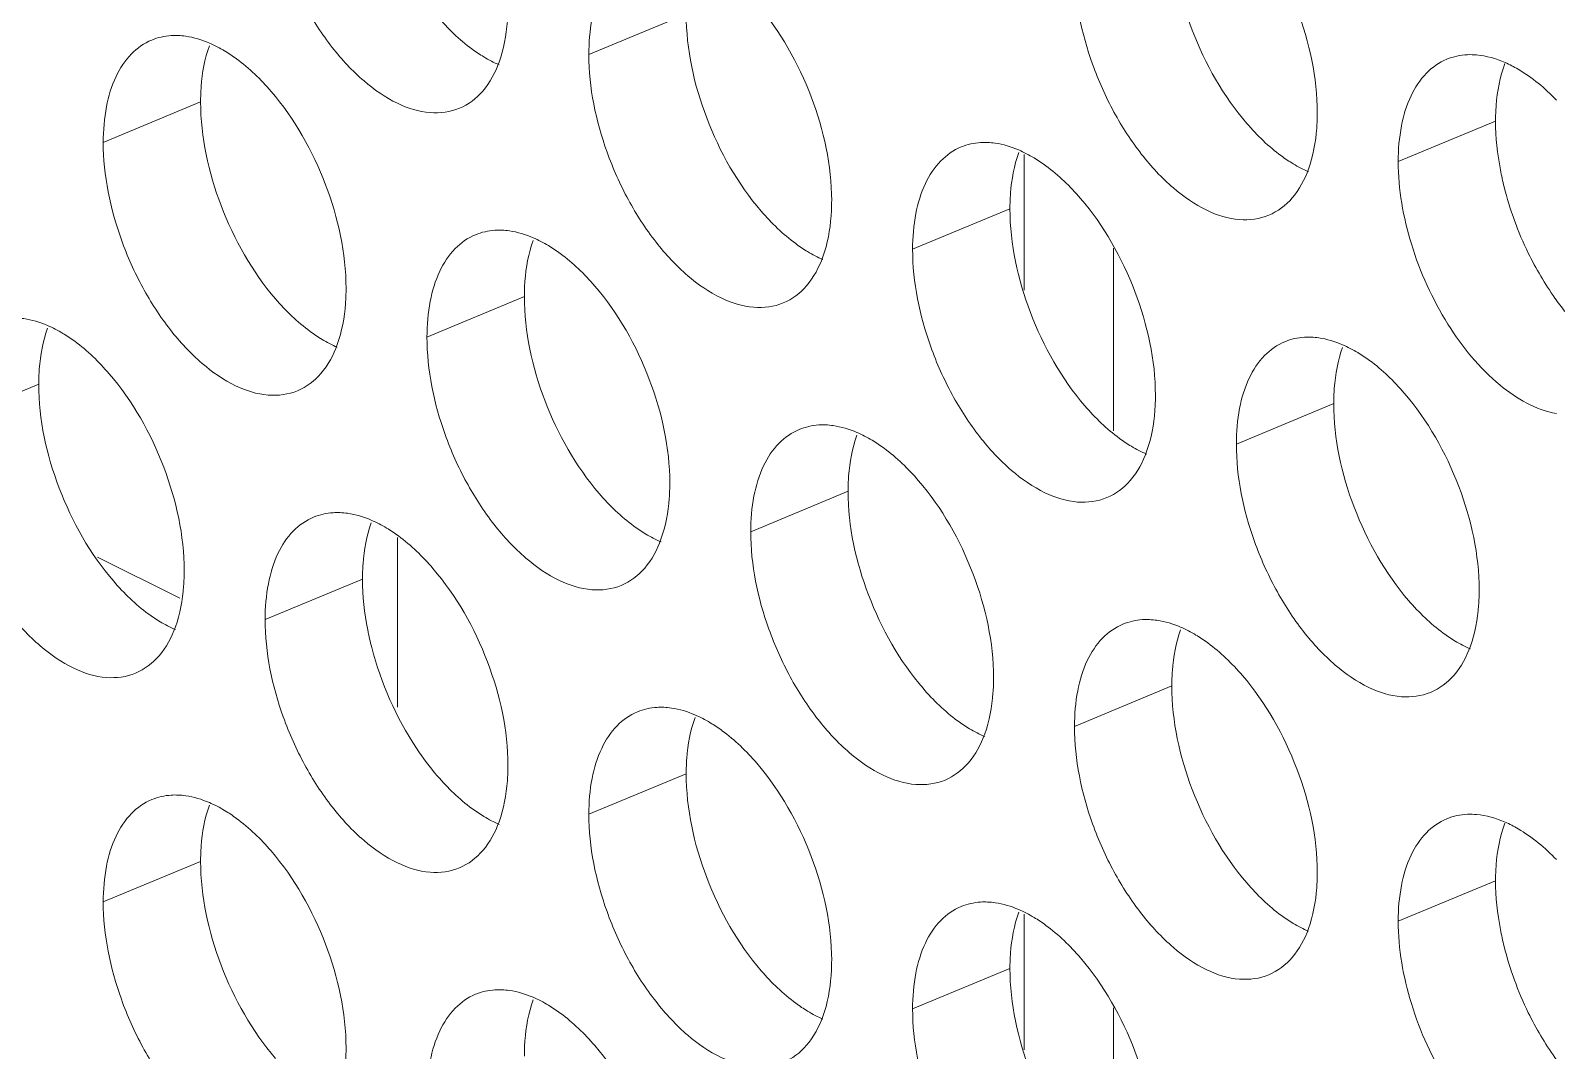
# Model space of a CAD drawing. Header units: millimetres. Extents: x 0 to 2524, y 0 to 1785.
# Drawn here: x 1798.88 to 1808.52, y 838.28 to 844.72 of the extents above; entities that cross this region are included whole.
import ezdxf

# ---------------------------------------------------------------- set-up
doc = ezdxf.new("R2010")
doc.units = ezdxf.units.MM
doc.header["$LTSCALE"] = 0.1
doc.layers.add('标注', color=251, linetype='Continuous', lineweight=9)

msp = doc.modelspace()

# ---------------------------------------------------------------- linework, layer by layer
at = {"layer": '标注'}
for p, q in [((1803.0187, 844.8284), (1802.4036, 844.5726)), ((1799.9502, 844.2739), (1799.3351, 844.0182)), ((1808.1329, 844.1524), (1807.5177, 843.8967)), ((1805.1539, 843.0834), (1805.1539, 843.9409)), ((1805.0644, 843.598), (1804.4492, 843.3423)), ((1805.7196, 843.3486), (1805.7196, 842.1949)), ((1801.9959, 843.0435), (1801.3807, 842.7878)), ((1798.9274, 842.4891), (1798.3122, 842.2334)), ((1807.1101, 842.3676), (1806.4949, 842.1119)), ((1804.0416, 841.8132), (1803.4264, 841.5575)), ((1801.1941, 840.4499), (1801.1941, 841.5207)), ((1799.8186, 841.1377), (1799.2993, 841.3973)), ((1800.9731, 841.2587), (1800.3579, 841.003)), ((1806.0873, 840.5828), (1805.4721, 840.3271)), ((1803.0187, 840.0284), (1802.4036, 839.7726)), ((1799.9502, 839.4739), (1799.3351, 839.2182)), ((1808.1329, 839.3524), (1807.5177, 839.0967)), ((1805.1539, 838.2834), (1805.1539, 839.1409)), ((1805.0644, 838.798), (1804.4492, 838.5423)), ((1805.7196, 838.5486), (1805.7196, 837.3949))]:
    msp.add_line(p, q, dxfattribs=at)
for centre in [(1810.2483, 844.252), (1810.2483, 839.452)]:
    msp.add_arc(centre, 2.1247, 194.02971, 206.07298, dxfattribs=at)
for points, knots in [([(1801.5856, 844.2336), (1801.5279, 844.2097), (1801.3891, 844.1917), (1801.1767, 844.2607), (1800.9665, 844.407), (1800.7695, 844.62), (1800.5983, 844.8852), (1800.4248, 845.2741), (1800.3579, 845.5943), (1800.3579, 845.803)], [0, 0, 0, 0, 0.08419, 0.180629, 0.294901, 0.426206, 0.569756, 0.71848, 1, 1, 1, 1]), ([(1806.5328, 845.4493), (1806.6812, 845.2767), (1806.9066, 844.8767), (1807.0063, 844.4269), (1807.0063, 844.2043)], [0, 0, 0, 0, 0.505546, 1, 1, 1, 1]), ([(1806.5608, 844.1379), (1806.4124, 844.3104), (1806.1869, 844.7104), (1806.0873, 845.1602), (1806.0873, 845.3828)], [0, 0, 0, 0, 0.505546, 1, 1, 1, 1]), ([(1802.4036, 844.5726), (1802.4036, 844.6483), (1802.415, 844.7908), (1802.4725, 844.9839), (1802.5696, 845.1343), (1802.6622, 845.1993), (1802.7101, 845.2193)], [0, 0, 0, 0, 0.300633, 0.564844, 0.793499, 1, 1, 1, 1]), ([(1806.6998, 843.5577), (1806.6421, 843.5338), (1806.5032, 843.5158), (1806.2909, 843.5847), (1806.0807, 843.7311), (1805.8837, 843.9441), (1805.7125, 844.2092), (1805.539, 844.5982), (1805.4721, 844.9184), (1805.4721, 845.1271)], [0, 0, 0, 0, 0.08419, 0.180629, 0.294901, 0.426206, 0.569756, 0.71848, 1, 1, 1, 1]), ([(1801.8921, 844.8802), (1801.8921, 844.8479), (1801.8879, 844.7279), (1801.8663, 844.6077), (1801.8365, 844.5251)], [0, 0, 0, 0, 0.269025, 1, 1, 1, 1]), ([(1803.4643, 844.8948), (1803.6127, 844.7222), (1803.8381, 844.3222), (1803.9378, 843.8725), (1803.9378, 843.6499)], [0, 0, 0, 0, 0.505546, 1, 1, 1, 1]), ([(1801.7402, 844.5581), (1801.7144, 844.5736), (1801.6063, 844.6464), (1801.5118, 844.738), (1801.4466, 844.8138)], [0, 0, 0, 0, 0.231736, 1, 1, 1, 1]), ([(1803.4923, 843.5834), (1803.3439, 843.756), (1803.1184, 844.156), (1803.0187, 844.6057), (1803.0187, 844.8284)], [0, 0, 0, 0, 0.505546, 1, 1, 1, 1]), ([(1799.3351, 844.0182), (1799.3351, 844.0938), (1799.3465, 844.2364), (1799.404, 844.4295), (1799.5011, 844.5799), (1799.5937, 844.6449), (1799.6416, 844.6648)], [0, 0, 0, 0, 0.300633, 0.564844, 0.793499, 1, 1, 1, 1]), ([(1799.6416, 844.6648), (1799.6805, 844.6809), (1799.7372, 844.6936), (1799.794, 844.6941), (1799.8086, 844.6935)], [0, 0, 0, 0, 0.741995, 1, 1, 1, 1]), ([(1799.8086, 844.6935), (1799.8246, 844.6929), (1799.8922, 844.6864), (1799.958, 844.6662), (1800.0056, 844.6458)], [0, 0, 0, 0, 0.236225, 1, 1, 1, 1]), ([(1799.9502, 844.2739), (1799.9502, 844.3062), (1799.9545, 844.4262), (1799.976, 844.5465), (1800.0059, 844.6291)], [0, 0, 0, 0, 0.269025, 1, 1, 1, 1]), ([(1800.1022, 844.596), (1800.128, 844.5805), (1800.2361, 844.5078), (1800.3306, 844.4161), (1800.3957, 844.3404)], [0, 0, 0, 0, 0.231736, 1, 1, 1, 1]), ([(1803.6312, 843.0033), (1803.5736, 842.9793), (1803.4347, 842.9614), (1803.2223, 843.0303), (1803.0122, 843.1766), (1802.8152, 843.3897), (1802.644, 843.6548), (1802.4705, 844.0437), (1802.4036, 844.3639), (1802.4036, 844.5726)], [0, 0, 0, 0, 0.08419, 0.180629, 0.294901, 0.426206, 0.569756, 0.71848, 1, 1, 1, 1]), ([(1807.956, 844.572), (1807.975, 844.5728), (1808.0563, 844.5706), (1808.1361, 844.5472), (1808.193, 844.5223)], [0, 0, 0, 0, 0.234203, 1, 1, 1, 1]), ([(1807.956, 844.572), (1807.975, 844.5728), (1808.0563, 844.5706), (1808.1361, 844.5472), (1808.193, 844.5223)], [0, 0, 0, 0, 0.234203, 1, 1, 1, 1]), ([(1801.8365, 844.5251), (1801.8127, 844.4594), (1801.7506, 844.3403), (1801.6421, 844.2571), (1801.5856, 844.2336)], [0, 0, 0, 0, 0.533077, 1, 1, 1, 1]), ([(1807.5177, 843.8967), (1807.5177, 843.9724), (1807.5292, 844.1149), (1807.5867, 844.308), (1807.6838, 844.4584), (1807.7763, 844.5234), (1807.8243, 844.5433)], [0, 0, 0, 0, 0.300719, 0.564842, 0.793477, 1, 1, 1, 1]), ([(1808.1329, 844.1524), (1808.1329, 844.1856), (1808.1374, 844.3084), (1808.16, 844.4316), (1808.1916, 844.5156)], [0, 0, 0, 0, 0.269773, 1, 1, 1, 1]), ([(1808.193, 844.5223), (1808.2211, 844.51), (1808.3408, 844.4482), (1808.4455, 844.3601), (1808.5177, 844.2855)], [0, 0, 0, 0, 0.228039, 1, 1, 1, 1]), ([(1800.4238, 843.029), (1800.2754, 843.2015), (1800.0499, 843.6015), (1799.9502, 844.0513), (1799.9502, 844.2739)], [0, 0, 0, 0, 0.505546, 1, 1, 1, 1]), ([(1800.3957, 844.3404), (1800.5442, 844.1678), (1800.7696, 843.7678), (1800.8693, 843.318), (1800.8693, 843.0954)], [0, 0, 0, 0, 0.505546, 1, 1, 1, 1]), ([(1807.0063, 844.2043), (1807.0063, 844.172), (1807.0021, 844.052), (1806.9805, 843.9317), (1806.9507, 843.8492)], [0, 0, 0, 0, 0.269025, 1, 1, 1, 1]), ([(1806.8544, 843.8822), (1806.8286, 843.8977), (1806.7205, 843.9704), (1806.626, 844.0621), (1806.5608, 844.1379)], [0, 0, 0, 0, 0.231736, 1, 1, 1, 1]), ([(1808.1869, 843.7369), (1808.1781, 843.7724), (1808.1482, 843.909), (1808.1329, 844.0491), (1808.1329, 844.1524)], [0, 0, 0, 0, 0.261145, 1, 1, 1, 1]), ([(1800.5627, 842.4488), (1800.5051, 842.4249), (1800.3662, 842.4069), (1800.1538, 842.4758), (1799.9437, 842.6222), (1799.7467, 842.8352), (1799.5755, 843.1003), (1799.402, 843.4893), (1799.3351, 843.8095), (1799.3351, 844.0182)], [0, 0, 0, 0, 0.08419, 0.180629, 0.294901, 0.426206, 0.569756, 0.71848, 1, 1, 1, 1]), ([(1804.4492, 843.3423), (1804.4492, 843.4179), (1804.4607, 843.5604), (1804.5182, 843.7536), (1804.6153, 843.904), (1804.7078, 843.969), (1804.7558, 843.9889)], [0, 0, 0, 0, 0.300633, 0.564844, 0.793499, 1, 1, 1, 1]), ([(1804.7558, 843.9889), (1804.7947, 844.005), (1804.8514, 844.0177), (1804.9082, 844.0182), (1804.9228, 844.0176)], [0, 0, 0, 0, 0.741995, 1, 1, 1, 1]), ([(1804.9228, 844.0176), (1804.9388, 844.0169), (1805.0064, 844.0105), (1805.0722, 843.9903), (1805.1198, 843.9699)], [0, 0, 0, 0, 0.236225, 1, 1, 1, 1]), ([(1805.0644, 843.598), (1805.0644, 843.6303), (1805.0687, 843.7503), (1805.0902, 843.8705), (1805.1201, 843.9531)], [0, 0, 0, 0, 0.269025, 1, 1, 1, 1]), ([(1805.2164, 843.9201), (1805.2422, 843.9046), (1805.3502, 843.8319), (1805.4448, 843.7402), (1805.5099, 843.6644)], [0, 0, 0, 0, 0.231736, 1, 1, 1, 1]), ([(1808.5177, 842.3051), (1808.3868, 842.3272), (1808.1128, 842.4884), (1807.8042, 842.8713), (1807.5822, 843.359), (1807.5177, 843.721), (1807.5177, 843.8967)], [0, 0, 0, 0, 0.200223, 0.454809, 0.735097, 1, 1, 1, 1]), ([(1806.9507, 843.8492), (1806.9269, 843.7835), (1806.8648, 843.6644), (1806.7563, 843.5812), (1806.6998, 843.5577)], [0, 0, 0, 0, 0.533077, 1, 1, 1, 1]), ([(1803.9378, 843.6499), (1803.9378, 843.6175), (1803.9336, 843.4976), (1803.912, 843.3773), (1803.8822, 843.2947)], [0, 0, 0, 0, 0.269025, 1, 1, 1, 1]), ([(1805.538, 842.353), (1805.3896, 842.5256), (1805.1641, 842.9256), (1805.0644, 843.3754), (1805.0644, 843.598)], [0, 0, 0, 0, 0.505546, 1, 1, 1, 1]), ([(1805.5099, 843.6644), (1805.6583, 843.4919), (1805.8838, 843.0919), (1805.9835, 842.6421), (1805.9835, 842.4195)], [0, 0, 0, 0, 0.505546, 1, 1, 1, 1]), ([(1803.7859, 843.3277), (1803.76, 843.3433), (1803.652, 843.416), (1803.5575, 843.5076), (1803.4923, 843.5834)], [0, 0, 0, 0, 0.231736, 1, 1, 1, 1]), ([(1801.3807, 842.7878), (1801.3807, 842.8634), (1801.3922, 843.006), (1801.4496, 843.1991), (1801.5468, 843.3495), (1801.6393, 843.4145), (1801.6873, 843.4344)], [0, 0, 0, 0, 0.300633, 0.564844, 0.793499, 1, 1, 1, 1]), ([(1801.6873, 843.4344), (1801.7262, 843.4506), (1801.7829, 843.4632), (1801.8397, 843.4637), (1801.8543, 843.4631)], [0, 0, 0, 0, 0.741995, 1, 1, 1, 1]), ([(1801.8543, 843.4631), (1801.8703, 843.4625), (1801.9378, 843.4561), (1802.0037, 843.4359), (1802.0512, 843.4155)], [0, 0, 0, 0, 0.236225, 1, 1, 1, 1]), ([(1801.9959, 843.0435), (1801.9959, 843.0759), (1802.0002, 843.1958), (1802.0217, 843.3161), (1802.0516, 843.3987)], [0, 0, 0, 0, 0.269025, 1, 1, 1, 1]), ([(1802.1479, 843.3657), (1802.1737, 843.3501), (1802.2817, 843.2774), (1802.3763, 843.1858), (1802.4414, 843.11)], [0, 0, 0, 0, 0.231736, 1, 1, 1, 1]), ([(1805.6769, 841.7729), (1805.6193, 841.749), (1805.4804, 841.731), (1805.268, 841.7999), (1805.0579, 841.9462), (1804.8609, 842.1593), (1804.6897, 842.4244), (1804.5162, 842.8134), (1804.4492, 843.1336), (1804.4492, 843.3423)], [0, 0, 0, 0, 0.08419, 0.180629, 0.294901, 0.426206, 0.569756, 0.71848, 1, 1, 1, 1]), ([(1808.5712, 842.9499), (1808.5492, 842.9773), (1808.4618, 843.0933), (1808.388, 843.2193), (1808.3398, 843.3182)], [0, 0, 0, 0, 0.242274, 1, 1, 1, 1]), ([(1803.8822, 843.2947), (1803.8584, 843.229), (1803.7963, 843.1099), (1803.6878, 843.0267), (1803.6312, 843.0033)], [0, 0, 0, 0, 0.533077, 1, 1, 1, 1]), ([(1800.7174, 842.7733), (1800.6915, 842.7888), (1800.5835, 842.8615), (1800.489, 842.9532), (1800.4238, 843.029)], [0, 0, 0, 0, 0.231736, 1, 1, 1, 1]), ([(1800.8693, 843.0954), (1800.8693, 843.0631), (1800.865, 842.9431), (1800.8435, 842.8229), (1800.8136, 842.7403)], [0, 0, 0, 0, 0.269025, 1, 1, 1, 1]), ([(1802.4695, 841.7986), (1802.3211, 841.9712), (1802.0956, 842.3712), (1801.9959, 842.8209), (1801.9959, 843.0435)], [0, 0, 0, 0, 0.505546, 1, 1, 1, 1]), ([(1802.4414, 843.11), (1802.5898, 842.9374), (1802.8153, 842.5374), (1802.915, 842.0877), (1802.915, 841.865)], [0, 0, 0, 0, 0.505546, 1, 1, 1, 1]), ([(1798.7858, 842.9087), (1798.8018, 842.908), (1798.8693, 842.9016), (1798.9352, 842.8814), (1798.9827, 842.861)], [0, 0, 0, 0, 0.236225, 1, 1, 1, 1]), ([(1798.9274, 842.4891), (1798.9274, 842.5214), (1798.9317, 842.6414), (1798.9532, 842.7617), (1798.9831, 842.8442)], [0, 0, 0, 0, 0.269025, 1, 1, 1, 1]), ([(1799.0793, 842.8112), (1799.1052, 842.7957), (1799.2132, 842.723), (1799.3077, 842.6313), (1799.3729, 842.5555)], [0, 0, 0, 0, 0.231736, 1, 1, 1, 1]), ([(1800.8136, 842.7403), (1800.7899, 842.6746), (1800.7278, 842.5555), (1800.6193, 842.4723), (1800.5627, 842.4488)], [0, 0, 0, 0, 0.533077, 1, 1, 1, 1]), ([(1802.6084, 841.2184), (1802.5508, 841.1945), (1802.4119, 841.1766), (1802.1995, 841.2455), (1801.9894, 841.3918), (1801.7924, 841.6049), (1801.6212, 841.87), (1801.4477, 842.2589), (1801.3807, 842.5791), (1801.3807, 842.7878)], [0, 0, 0, 0, 0.08419, 0.180629, 0.294901, 0.426206, 0.569756, 0.71848, 1, 1, 1, 1]), ([(1806.4949, 842.1119), (1806.4949, 842.1875), (1806.5064, 842.3301), (1806.5638, 842.5232), (1806.661, 842.6736), (1806.7535, 842.7386), (1806.8015, 842.7585)], [0, 0, 0, 0, 0.300633, 0.564844, 0.793499, 1, 1, 1, 1]), ([(1806.8015, 842.7585), (1806.8404, 842.7746), (1806.8971, 842.7873), (1806.9538, 842.7878), (1806.9685, 842.7872)], [0, 0, 0, 0, 0.741995, 1, 1, 1, 1]), ([(1806.9685, 842.7872), (1806.9845, 842.7866), (1807.052, 842.7802), (1807.1179, 842.7599), (1807.1654, 842.7395)], [0, 0, 0, 0, 0.236225, 1, 1, 1, 1]), ([(1807.1101, 842.3676), (1807.1101, 842.3999), (1807.1144, 842.5199), (1807.1359, 842.6402), (1807.1658, 842.7228)], [0, 0, 0, 0, 0.269025, 1, 1, 1, 1]), ([(1807.262, 842.6897), (1807.2879, 842.6742), (1807.3959, 842.6015), (1807.4904, 842.5098), (1807.5556, 842.4341)], [0, 0, 0, 0, 0.231736, 1, 1, 1, 1]), ([(1799.3729, 842.5555), (1799.5213, 842.383), (1799.7468, 841.983), (1799.8465, 841.5332), (1799.8465, 841.3106)], [0, 0, 0, 0, 0.505546, 1, 1, 1, 1]), ([(1799.401, 841.2441), (1799.2525, 841.4167), (1799.0271, 841.8167), (1798.9274, 842.2665), (1798.9274, 842.4891)], [0, 0, 0, 0, 0.505546, 1, 1, 1, 1]), ([(1805.8315, 842.0974), (1805.8057, 842.1129), (1805.6977, 842.1856), (1805.6031, 842.2773), (1805.538, 842.353)], [0, 0, 0, 0, 0.231736, 1, 1, 1, 1]), ([(1805.9835, 842.4195), (1805.9835, 842.3872), (1805.9792, 842.2672), (1805.9577, 842.1469), (1805.9278, 842.0643)], [0, 0, 0, 0, 0.269025, 1, 1, 1, 1]), ([(1807.5837, 841.1227), (1807.4352, 841.2952), (1807.2098, 841.6952), (1807.1101, 842.145), (1807.1101, 842.3676)], [0, 0, 0, 0, 0.505546, 1, 1, 1, 1]), ([(1807.5556, 842.4341), (1807.704, 842.2615), (1807.9295, 841.8615), (1808.0292, 841.4117), (1808.0292, 841.1891)], [0, 0, 0, 0, 0.505546, 1, 1, 1, 1]), ([(1799.5399, 840.664), (1799.4823, 840.6401), (1799.3434, 840.6221), (1799.131, 840.691), (1798.9209, 840.8373), (1798.7238, 841.0504), (1798.5527, 841.3155), (1798.3792, 841.7045), (1798.3122, 842.0247), (1798.3122, 842.2334)], [0, 0, 0, 0, 0.08419, 0.180629, 0.294901, 0.426206, 0.569756, 0.71848, 1, 1, 1, 1]), ([(1803.4264, 841.5575), (1803.4264, 841.6331), (1803.4379, 841.7756), (1803.4953, 841.9688), (1803.5925, 842.1191), (1803.685, 842.1842), (1803.733, 842.2041)], [0, 0, 0, 0, 0.300633, 0.564844, 0.793499, 1, 1, 1, 1]), ([(1803.733, 842.2041), (1803.7718, 842.2202), (1803.8286, 842.2328), (1803.8853, 842.2333), (1803.9, 842.2328)], [0, 0, 0, 0, 0.741995, 1, 1, 1, 1]), ([(1803.9, 842.2328), (1803.916, 842.2321), (1803.9835, 842.2257), (1804.0494, 842.2055), (1804.0969, 842.1851)], [0, 0, 0, 0, 0.236225, 1, 1, 1, 1]), ([(1804.0416, 841.8132), (1804.0416, 841.8455), (1804.0458, 841.9655), (1804.0674, 842.0857), (1804.0972, 842.1683)], [0, 0, 0, 0, 0.269025, 1, 1, 1, 1]), ([(1804.1935, 842.1353), (1804.2194, 842.1198), (1804.3274, 842.047), (1804.4219, 841.9554), (1804.4871, 841.8796)], [0, 0, 0, 0, 0.231736, 1, 1, 1, 1]), ([(1805.9278, 842.0643), (1805.9041, 841.9986), (1805.842, 841.8796), (1805.7334, 841.7963), (1805.6769, 841.7729)], [0, 0, 0, 0, 0.533077, 1, 1, 1, 1]), ([(1807.7226, 840.5425), (1807.6649, 840.5186), (1807.5261, 840.5006), (1807.3137, 840.5695), (1807.1035, 840.7159), (1806.9065, 840.9289), (1806.7354, 841.194), (1806.5619, 841.583), (1806.4949, 841.9032), (1806.4949, 842.1119)], [0, 0, 0, 0, 0.08419, 0.180629, 0.294901, 0.426206, 0.569756, 0.71848, 1, 1, 1, 1]), ([(1802.915, 841.865), (1802.915, 841.8327), (1802.9107, 841.7127), (1802.8892, 841.5925), (1802.8593, 841.5099)], [0, 0, 0, 0, 0.269025, 1, 1, 1, 1]), ([(1804.4871, 841.8796), (1804.6355, 841.7071), (1804.861, 841.3071), (1804.9607, 840.8573), (1804.9607, 840.6347)], [0, 0, 0, 0, 0.505546, 1, 1, 1, 1]), ([(1802.763, 841.5429), (1802.7372, 841.5585), (1802.6292, 841.6312), (1802.5346, 841.7228), (1802.4695, 841.7986)], [0, 0, 0, 0, 0.231736, 1, 1, 1, 1]), ([(1804.5151, 840.5682), (1804.3667, 840.7408), (1804.1413, 841.1408), (1804.0416, 841.5905), (1804.0416, 841.8132)], [0, 0, 0, 0, 0.505546, 1, 1, 1, 1]), ([(1800.6645, 841.6496), (1800.7033, 841.6658), (1800.7601, 841.6784), (1800.8168, 841.6789), (1800.8315, 841.6783)], [0, 0, 0, 0, 0.741995, 1, 1, 1, 1]), ([(1800.8315, 841.6783), (1800.8474, 841.6777), (1800.915, 841.6713), (1800.9808, 841.651), (1801.0284, 841.6306)], [0, 0, 0, 0, 0.236225, 1, 1, 1, 1]), ([(1800.3579, 841.003), (1800.3579, 841.0786), (1800.3694, 841.2212), (1800.4268, 841.4143), (1800.524, 841.5647), (1800.6165, 841.6297), (1800.6645, 841.6496)], [0, 0, 0, 0, 0.300633, 0.564844, 0.793499, 1, 1, 1, 1]), ([(1800.9731, 841.2587), (1800.9731, 841.291), (1800.9773, 841.411), (1800.9989, 841.5313), (1801.0287, 841.6139)], [0, 0, 0, 0, 0.269025, 1, 1, 1, 1]), ([(1801.125, 841.5809), (1801.1508, 841.5653), (1801.2589, 841.4926), (1801.3534, 841.4009), (1801.4186, 841.3252)], [0, 0, 0, 0, 0.231736, 1, 1, 1, 1]), ([(1802.8593, 841.5099), (1802.8356, 841.4442), (1802.7735, 841.3251), (1802.6649, 841.2419), (1802.6084, 841.2184)], [0, 0, 0, 0, 0.533077, 1, 1, 1, 1]), ([(1804.6541, 839.9881), (1804.5964, 839.9642), (1804.4576, 839.9462), (1804.2452, 840.0151), (1804.035, 840.1614), (1803.838, 840.3745), (1803.6669, 840.6396), (1803.4934, 841.0286), (1803.4264, 841.3488), (1803.4264, 841.5575)], [0, 0, 0, 0, 0.08419, 0.180629, 0.294901, 0.426206, 0.569756, 0.71848, 1, 1, 1, 1]), ([(1799.8465, 841.3106), (1799.8465, 841.2783), (1799.8422, 841.1583), (1799.8207, 841.038), (1799.7908, 840.9555)], [0, 0, 0, 0, 0.269025, 1, 1, 1, 1]), ([(1801.4186, 841.3252), (1801.567, 841.1526), (1801.7925, 840.7526), (1801.8921, 840.3029), (1801.8921, 840.0802)], [0, 0, 0, 0, 0.505546, 1, 1, 1, 1]), ([(1799.6945, 840.9885), (1799.6687, 841.004), (1799.5606, 841.0767), (1799.4661, 841.1684), (1799.401, 841.2441)], [0, 0, 0, 0, 0.231736, 1, 1, 1, 1]), ([(1801.0315, 840.8259), (1801.022, 840.8628), (1800.9896, 841.0049), (1800.9731, 841.151), (1800.9731, 841.2587)], [0, 0, 0, 0, 0.261395, 1, 1, 1, 1]), ([(1808.0292, 841.1891), (1808.0292, 841.1568), (1808.0249, 841.0368), (1808.0034, 840.9166), (1807.9735, 840.834)], [0, 0, 0, 0, 0.269025, 1, 1, 1, 1]), ([(1807.8772, 840.867), (1807.8514, 840.8825), (1807.7433, 840.9553), (1807.6488, 841.0469), (1807.5837, 841.1227)], [0, 0, 0, 0, 0.231736, 1, 1, 1, 1]), ([(1801.5856, 839.4336), (1801.5279, 839.4097), (1801.3891, 839.3917), (1801.1767, 839.4607), (1800.9665, 839.607), (1800.7695, 839.82), (1800.5983, 840.0852), (1800.4248, 840.4741), (1800.3579, 840.7943), (1800.3579, 841.003)], [0, 0, 0, 0, 0.08419, 0.180629, 0.294901, 0.426206, 0.569756, 0.71848, 1, 1, 1, 1]), ([(1805.7786, 840.9737), (1805.8175, 840.9898), (1805.8743, 841.0025), (1805.931, 841.003), (1805.9456, 841.0024)], [0, 0, 0, 0, 0.741995, 1, 1, 1, 1]), ([(1805.9456, 841.0024), (1805.9616, 841.0017), (1806.0292, 840.9953), (1806.095, 840.9751), (1806.1426, 840.9547)], [0, 0, 0, 0, 0.236225, 1, 1, 1, 1]), ([(1799.7908, 840.9555), (1799.7671, 840.8897), (1799.705, 840.7707), (1799.5964, 840.6874), (1799.5399, 840.664)], [0, 0, 0, 0, 0.533077, 1, 1, 1, 1]), ([(1805.4721, 840.3271), (1805.4721, 840.4027), (1805.4835, 840.5453), (1805.541, 840.7384), (1805.6381, 840.8888), (1805.7307, 840.9538), (1805.7786, 840.9737)], [0, 0, 0, 0, 0.300633, 0.564844, 0.793499, 1, 1, 1, 1]), ([(1806.0873, 840.5828), (1806.0873, 840.6151), (1806.0915, 840.7351), (1806.1131, 840.8554), (1806.1429, 840.9379)], [0, 0, 0, 0, 0.269025, 1, 1, 1, 1]), ([(1806.2392, 840.9049), (1806.265, 840.8894), (1806.3731, 840.8167), (1806.4676, 840.725), (1806.5328, 840.6493)], [0, 0, 0, 0, 0.231736, 1, 1, 1, 1]), ([(1801.4466, 840.0138), (1801.3988, 840.0694), (1801.2157, 840.3145), (1801.0894, 840.6012), (1801.0315, 840.8259)], [0, 0, 0, 0, 0.24034, 1, 1, 1, 1]), ([(1807.9735, 840.834), (1807.9497, 840.7683), (1807.8877, 840.6492), (1807.7791, 840.566), (1807.7226, 840.5425)], [0, 0, 0, 0, 0.533077, 1, 1, 1, 1]), ([(1804.9607, 840.6347), (1804.9607, 840.6024), (1804.9564, 840.4824), (1804.9348, 840.3621), (1804.905, 840.2795)], [0, 0, 0, 0, 0.269025, 1, 1, 1, 1]), ([(1806.5328, 840.6493), (1806.6812, 840.4767), (1806.9066, 840.0767), (1807.0063, 839.6269), (1807.0063, 839.4043)], [0, 0, 0, 0, 0.505546, 1, 1, 1, 1]), ([(1804.8087, 840.3125), (1804.7829, 840.3281), (1804.6748, 840.4008), (1804.5803, 840.4925), (1804.5151, 840.5682)], [0, 0, 0, 0, 0.231736, 1, 1, 1, 1]), ([(1806.5608, 839.3379), (1806.4124, 839.5104), (1806.1869, 839.9104), (1806.0873, 840.3602), (1806.0873, 840.5828)], [0, 0, 0, 0, 0.505546, 1, 1, 1, 1]), ([(1802.4036, 839.7726), (1802.4036, 839.8483), (1802.415, 839.9908), (1802.4725, 840.1839), (1802.5696, 840.3343), (1802.6622, 840.3993), (1802.7101, 840.4193)], [0, 0, 0, 0, 0.300633, 0.564844, 0.793499, 1, 1, 1, 1]), ([(1802.7101, 840.4193), (1802.749, 840.4354), (1802.8058, 840.448), (1802.8625, 840.4485), (1802.8771, 840.4479)], [0, 0, 0, 0, 0.741995, 1, 1, 1, 1]), ([(1802.8771, 840.4479), (1802.8931, 840.4473), (1802.9607, 840.4409), (1803.0265, 840.4207), (1803.0741, 840.4003)], [0, 0, 0, 0, 0.236225, 1, 1, 1, 1]), ([(1803.0187, 840.0284), (1803.0187, 840.0607), (1803.023, 840.1807), (1803.0446, 840.3009), (1803.0744, 840.3835)], [0, 0, 0, 0, 0.269025, 1, 1, 1, 1]), ([(1803.1707, 840.3505), (1803.1965, 840.3349), (1803.3046, 840.2622), (1803.3991, 840.1706), (1803.4643, 840.0948)], [0, 0, 0, 0, 0.231736, 1, 1, 1, 1]), ([(1806.6998, 838.7577), (1806.6421, 838.7338), (1806.5032, 838.7158), (1806.2909, 838.7847), (1806.0807, 838.9311), (1805.8837, 839.1441), (1805.7125, 839.4092), (1805.539, 839.7982), (1805.4721, 840.1184), (1805.4721, 840.3271)], [0, 0, 0, 0, 0.08419, 0.180629, 0.294901, 0.426206, 0.569756, 0.71848, 1, 1, 1, 1]), ([(1804.905, 840.2795), (1804.8812, 840.2138), (1804.8191, 840.0947), (1804.7106, 840.0115), (1804.6541, 839.9881)], [0, 0, 0, 0, 0.533077, 1, 1, 1, 1]), ([(1801.8921, 840.0802), (1801.8921, 840.0479), (1801.8879, 839.9279), (1801.8663, 839.8077), (1801.8365, 839.7251)], [0, 0, 0, 0, 0.269025, 1, 1, 1, 1]), ([(1803.4923, 838.7834), (1803.3439, 838.956), (1803.1184, 839.356), (1803.0187, 839.8057), (1803.0187, 840.0284)], [0, 0, 0, 0, 0.505546, 1, 1, 1, 1]), ([(1803.4643, 840.0948), (1803.6127, 839.9222), (1803.8381, 839.5222), (1803.9378, 839.0725), (1803.9378, 838.8499)], [0, 0, 0, 0, 0.505546, 1, 1, 1, 1]), ([(1801.7402, 839.7581), (1801.7144, 839.7736), (1801.6063, 839.8464), (1801.5118, 839.938), (1801.4466, 840.0138)], [0, 0, 0, 0, 0.231736, 1, 1, 1, 1]), ([(1799.3351, 839.2182), (1799.3351, 839.2938), (1799.3465, 839.4364), (1799.404, 839.6295), (1799.5011, 839.7799), (1799.5937, 839.8449), (1799.6416, 839.8648)], [0, 0, 0, 0, 0.300633, 0.564844, 0.793499, 1, 1, 1, 1]), ([(1799.6416, 839.8648), (1799.6805, 839.8809), (1799.7372, 839.8936), (1799.794, 839.8941), (1799.8086, 839.8935)], [0, 0, 0, 0, 0.741995, 1, 1, 1, 1]), ([(1799.8086, 839.8935), (1799.8246, 839.8929), (1799.8922, 839.8864), (1799.958, 839.8662), (1800.0056, 839.8458)], [0, 0, 0, 0, 0.236225, 1, 1, 1, 1]), ([(1799.9502, 839.4739), (1799.9502, 839.5062), (1799.9545, 839.6262), (1799.976, 839.7465), (1800.0059, 839.8291)], [0, 0, 0, 0, 0.269025, 1, 1, 1, 1]), ([(1800.1022, 839.796), (1800.128, 839.7805), (1800.2361, 839.7078), (1800.3306, 839.6161), (1800.3957, 839.5404)], [0, 0, 0, 0, 0.231736, 1, 1, 1, 1]), ([(1803.6312, 838.2033), (1803.5736, 838.1793), (1803.4347, 838.1614), (1803.2223, 838.2303), (1803.0122, 838.3766), (1802.8152, 838.5897), (1802.644, 838.8548), (1802.4705, 839.2437), (1802.4036, 839.5639), (1802.4036, 839.7726)], [0, 0, 0, 0, 0.08419, 0.180629, 0.294901, 0.426206, 0.569756, 0.71848, 1, 1, 1, 1]), ([(1807.5177, 839.0967), (1807.5177, 839.1724), (1807.5292, 839.3149), (1807.5867, 839.508), (1807.6838, 839.6584), (1807.7763, 839.7234), (1807.8243, 839.7433)], [0, 0, 0, 0, 0.300719, 0.564842, 0.793477, 1, 1, 1, 1]), ([(1807.956, 839.772), (1807.975, 839.7728), (1808.0563, 839.7706), (1808.1361, 839.7472), (1808.193, 839.7223)], [0, 0, 0, 0, 0.234203, 1, 1, 1, 1]), ([(1807.956, 839.772), (1807.975, 839.7728), (1808.0563, 839.7706), (1808.1361, 839.7472), (1808.193, 839.7223)], [0, 0, 0, 0, 0.234203, 1, 1, 1, 1]), ([(1801.8365, 839.7251), (1801.8127, 839.6594), (1801.7506, 839.5403), (1801.6421, 839.4571), (1801.5856, 839.4336)], [0, 0, 0, 0, 0.533077, 1, 1, 1, 1]), ([(1808.1329, 839.3524), (1808.1329, 839.3856), (1808.1374, 839.5084), (1808.16, 839.6316), (1808.1916, 839.7156)], [0, 0, 0, 0, 0.269773, 1, 1, 1, 1]), ([(1808.193, 839.7223), (1808.2211, 839.71), (1808.3408, 839.6482), (1808.4455, 839.5601), (1808.5177, 839.4855)], [0, 0, 0, 0, 0.228039, 1, 1, 1, 1]), ([(1800.4238, 838.229), (1800.2754, 838.4015), (1800.0499, 838.8015), (1799.9502, 839.2513), (1799.9502, 839.4739)], [0, 0, 0, 0, 0.505546, 1, 1, 1, 1]), ([(1800.3957, 839.5404), (1800.5442, 839.3678), (1800.7696, 838.9678), (1800.8693, 838.518), (1800.8693, 838.2954)], [0, 0, 0, 0, 0.505546, 1, 1, 1, 1]), ([(1807.0063, 839.4043), (1807.0063, 839.372), (1807.0021, 839.252), (1806.9805, 839.1317), (1806.9507, 839.0492)], [0, 0, 0, 0, 0.269025, 1, 1, 1, 1]), ([(1808.1869, 838.9369), (1808.1781, 838.9724), (1808.1482, 839.109), (1808.1329, 839.2491), (1808.1329, 839.3524)], [0, 0, 0, 0, 0.261145, 1, 1, 1, 1]), ([(1806.8544, 839.0822), (1806.8286, 839.0977), (1806.7205, 839.1704), (1806.626, 839.2621), (1806.5608, 839.3379)], [0, 0, 0, 0, 0.231736, 1, 1, 1, 1]), ([(1800.5627, 837.6488), (1800.5051, 837.6249), (1800.3662, 837.6069), (1800.1538, 837.6758), (1799.9437, 837.8222), (1799.7467, 838.0352), (1799.5755, 838.3003), (1799.402, 838.6893), (1799.3351, 839.0095), (1799.3351, 839.2182)], [0, 0, 0, 0, 0.08419, 0.180629, 0.294901, 0.426206, 0.569756, 0.71848, 1, 1, 1, 1]), ([(1804.4492, 838.5423), (1804.4492, 838.6179), (1804.4607, 838.7604), (1804.5182, 838.9536), (1804.6153, 839.104), (1804.7078, 839.169), (1804.7558, 839.1889)], [0, 0, 0, 0, 0.300633, 0.564844, 0.793499, 1, 1, 1, 1]), ([(1804.7558, 839.1889), (1804.7947, 839.205), (1804.8514, 839.2177), (1804.9082, 839.2182), (1804.9228, 839.2176)], [0, 0, 0, 0, 0.741995, 1, 1, 1, 1]), ([(1804.9228, 839.2176), (1804.9388, 839.2169), (1805.0064, 839.2105), (1805.0722, 839.1903), (1805.1198, 839.1699)], [0, 0, 0, 0, 0.236225, 1, 1, 1, 1]), ([(1805.0644, 838.798), (1805.0644, 838.8303), (1805.0687, 838.9503), (1805.0902, 839.0705), (1805.1201, 839.1531)], [0, 0, 0, 0, 0.269025, 1, 1, 1, 1]), ([(1805.2164, 839.1201), (1805.2422, 839.1046), (1805.3502, 839.0319), (1805.4448, 838.9402), (1805.5099, 838.8644)], [0, 0, 0, 0, 0.231736, 1, 1, 1, 1]), ([(1808.5177, 837.5051), (1808.3868, 837.5272), (1808.1128, 837.6884), (1807.8042, 838.0713), (1807.5822, 838.559), (1807.5177, 838.921), (1807.5177, 839.0967)], [0, 0, 0, 0, 0.200223, 0.454809, 0.735097, 1, 1, 1, 1]), ([(1806.9507, 839.0492), (1806.9269, 838.9835), (1806.8648, 838.8644), (1806.7563, 838.7812), (1806.6998, 838.7577)], [0, 0, 0, 0, 0.533077, 1, 1, 1, 1]), ([(1803.7859, 838.5277), (1803.76, 838.5433), (1803.652, 838.616), (1803.5575, 838.7076), (1803.4923, 838.7834)], [0, 0, 0, 0, 0.231736, 1, 1, 1, 1]), ([(1803.9378, 838.8499), (1803.9378, 838.8175), (1803.9336, 838.6976), (1803.912, 838.5773), (1803.8822, 838.4947)], [0, 0, 0, 0, 0.269025, 1, 1, 1, 1]), ([(1805.538, 837.553), (1805.3896, 837.7256), (1805.1641, 838.1256), (1805.0644, 838.5754), (1805.0644, 838.798)], [0, 0, 0, 0, 0.505546, 1, 1, 1, 1]), ([(1805.5099, 838.8644), (1805.6583, 838.6919), (1805.8838, 838.2919), (1805.9835, 837.8421), (1805.9835, 837.6195)], [0, 0, 0, 0, 0.505546, 1, 1, 1, 1]), ([(1801.3807, 837.9878), (1801.3807, 838.0634), (1801.3922, 838.206), (1801.4496, 838.3991), (1801.5468, 838.5495), (1801.6393, 838.6145), (1801.6873, 838.6344)], [0, 0, 0, 0, 0.300633, 0.564844, 0.793499, 1, 1, 1, 1]), ([(1801.6873, 838.6344), (1801.7262, 838.6506), (1801.7829, 838.6632), (1801.8397, 838.6637), (1801.8543, 838.6631)], [0, 0, 0, 0, 0.741995, 1, 1, 1, 1]), ([(1801.8543, 838.6631), (1801.8703, 838.6625), (1801.9378, 838.6561), (1802.0037, 838.6359), (1802.0512, 838.6155)], [0, 0, 0, 0, 0.236225, 1, 1, 1, 1]), ([(1801.9959, 838.2435), (1801.9959, 838.2759), (1802.0002, 838.3958), (1802.0217, 838.5161), (1802.0516, 838.5987)], [0, 0, 0, 0, 0.269025, 1, 1, 1, 1]), ([(1802.1479, 838.5657), (1802.1737, 838.5501), (1802.2817, 838.4774), (1802.3763, 838.3858), (1802.4414, 838.31)], [0, 0, 0, 0, 0.231736, 1, 1, 1, 1]), ([(1803.8822, 838.4947), (1803.8584, 838.429), (1803.7963, 838.3099), (1803.6878, 838.2267), (1803.6312, 838.2033)], [0, 0, 0, 0, 0.533077, 1, 1, 1, 1]), ([(1805.6769, 836.9729), (1805.6193, 836.949), (1805.4804, 836.931), (1805.268, 836.9999), (1805.0579, 837.1462), (1804.8609, 837.3593), (1804.6897, 837.6244), (1804.5162, 838.0134), (1804.4492, 838.3336), (1804.4492, 838.5423)], [0, 0, 0, 0, 0.08419, 0.180629, 0.294901, 0.426206, 0.569756, 0.71848, 1, 1, 1, 1]), ([(1808.5712, 838.1499), (1808.5492, 838.1773), (1808.4618, 838.2933), (1808.388, 838.4193), (1808.3398, 838.5182)], [0, 0, 0, 0, 0.242274, 1, 1, 1, 1]), ([(1800.8693, 838.2954), (1800.8693, 838.2631), (1800.865, 838.1431), (1800.8435, 838.0229), (1800.8136, 837.9403)], [0, 0, 0, 0, 0.269025, 1, 1, 1, 1]), ([(1802.4414, 838.31), (1802.5898, 838.1374), (1802.8153, 837.7374), (1802.915, 837.2877), (1802.915, 837.065)], [0, 0, 0, 0, 0.505546, 1, 1, 1, 1])]:
    msp.add_open_spline(points, degree=3, knots=knots, dxfattribs=at)
for points in [[(1800.0056, 844.6458), (1800.0389, 844.6315), (1800.0711, 844.6147), (1800.1022, 844.596)], [(1807.8243, 844.5433), (1807.8658, 844.5606), (1807.9111, 844.5702), (1807.956, 844.572)], [(1807.8243, 844.5433), (1807.8658, 844.5606), (1807.9111, 844.5702), (1807.956, 844.572)], [(1801.8368, 844.5083), (1801.8035, 844.5226), (1801.7712, 844.5394), (1801.7402, 844.5581)], [(1805.1198, 843.9699), (1805.153, 843.9556), (1805.1853, 843.9388), (1805.2164, 843.9201)], [(1806.951, 843.8324), (1806.9177, 843.8467), (1806.8854, 843.8635), (1806.8544, 843.8822)], [(1802.0512, 843.4155), (1802.0845, 843.4012), (1802.1168, 843.3843), (1802.1479, 843.3657)], [(1803.8825, 843.2779), (1803.8492, 843.2922), (1803.8169, 843.3091), (1803.7859, 843.3277)], [(1798.9827, 842.861), (1799.016, 842.8467), (1799.0483, 842.8299), (1799.0793, 842.8112)], [(1800.814, 842.7235), (1800.7807, 842.7378), (1800.7484, 842.7546), (1800.7174, 842.7733)], [(1807.1654, 842.7395), (1807.1987, 842.7252), (1807.231, 842.7084), (1807.262, 842.6897)], [(1804.0969, 842.1851), (1804.1302, 842.1708), (1804.1625, 842.154), (1804.1935, 842.1353)], [(1805.9282, 842.0476), (1805.8949, 842.0619), (1805.8626, 842.0787), (1805.8315, 842.0974)], [(1801.0284, 841.6306), (1801.0617, 841.6164), (1801.094, 841.5995), (1801.125, 841.5809)], [(1802.8596, 841.4931), (1802.8264, 841.5074), (1802.7941, 841.5242), (1802.763, 841.5429)], [(1799.7911, 840.9387), (1799.7578, 840.953), (1799.7256, 840.9698), (1799.6945, 840.9885)], [(1806.1426, 840.9547), (1806.1759, 840.9404), (1806.2082, 840.9236), (1806.2392, 840.9049)], [(1807.9738, 840.8172), (1807.9405, 840.8315), (1807.9083, 840.8483), (1807.8772, 840.867)], [(1803.0741, 840.4003), (1803.1074, 840.386), (1803.1396, 840.3692), (1803.1707, 840.3505)], [(1804.9053, 840.2628), (1804.872, 840.277), (1804.8398, 840.2939), (1804.8087, 840.3125)], [(1800.0056, 839.8458), (1800.0389, 839.8315), (1800.0711, 839.8147), (1800.1022, 839.796)], [(1801.8368, 839.7083), (1801.8035, 839.7226), (1801.7712, 839.7394), (1801.7402, 839.7581)], [(1807.8243, 839.7433), (1807.8658, 839.7606), (1807.9111, 839.7702), (1807.956, 839.772)], [(1807.8243, 839.7433), (1807.8658, 839.7606), (1807.9111, 839.7702), (1807.956, 839.772)], [(1805.1198, 839.1699), (1805.153, 839.1556), (1805.1853, 839.1388), (1805.2164, 839.1201)], [(1806.951, 839.0324), (1806.9177, 839.0467), (1806.8854, 839.0635), (1806.8544, 839.0822)], [(1802.0512, 838.6155), (1802.0845, 838.6012), (1802.1168, 838.5843), (1802.1479, 838.5657)], [(1803.8825, 838.4779), (1803.8492, 838.4922), (1803.8169, 838.5091), (1803.7859, 838.5277)]]:
    msp.add_open_spline(points, degree=3, dxfattribs=at)

doc.saveas('drawing.dxf')
